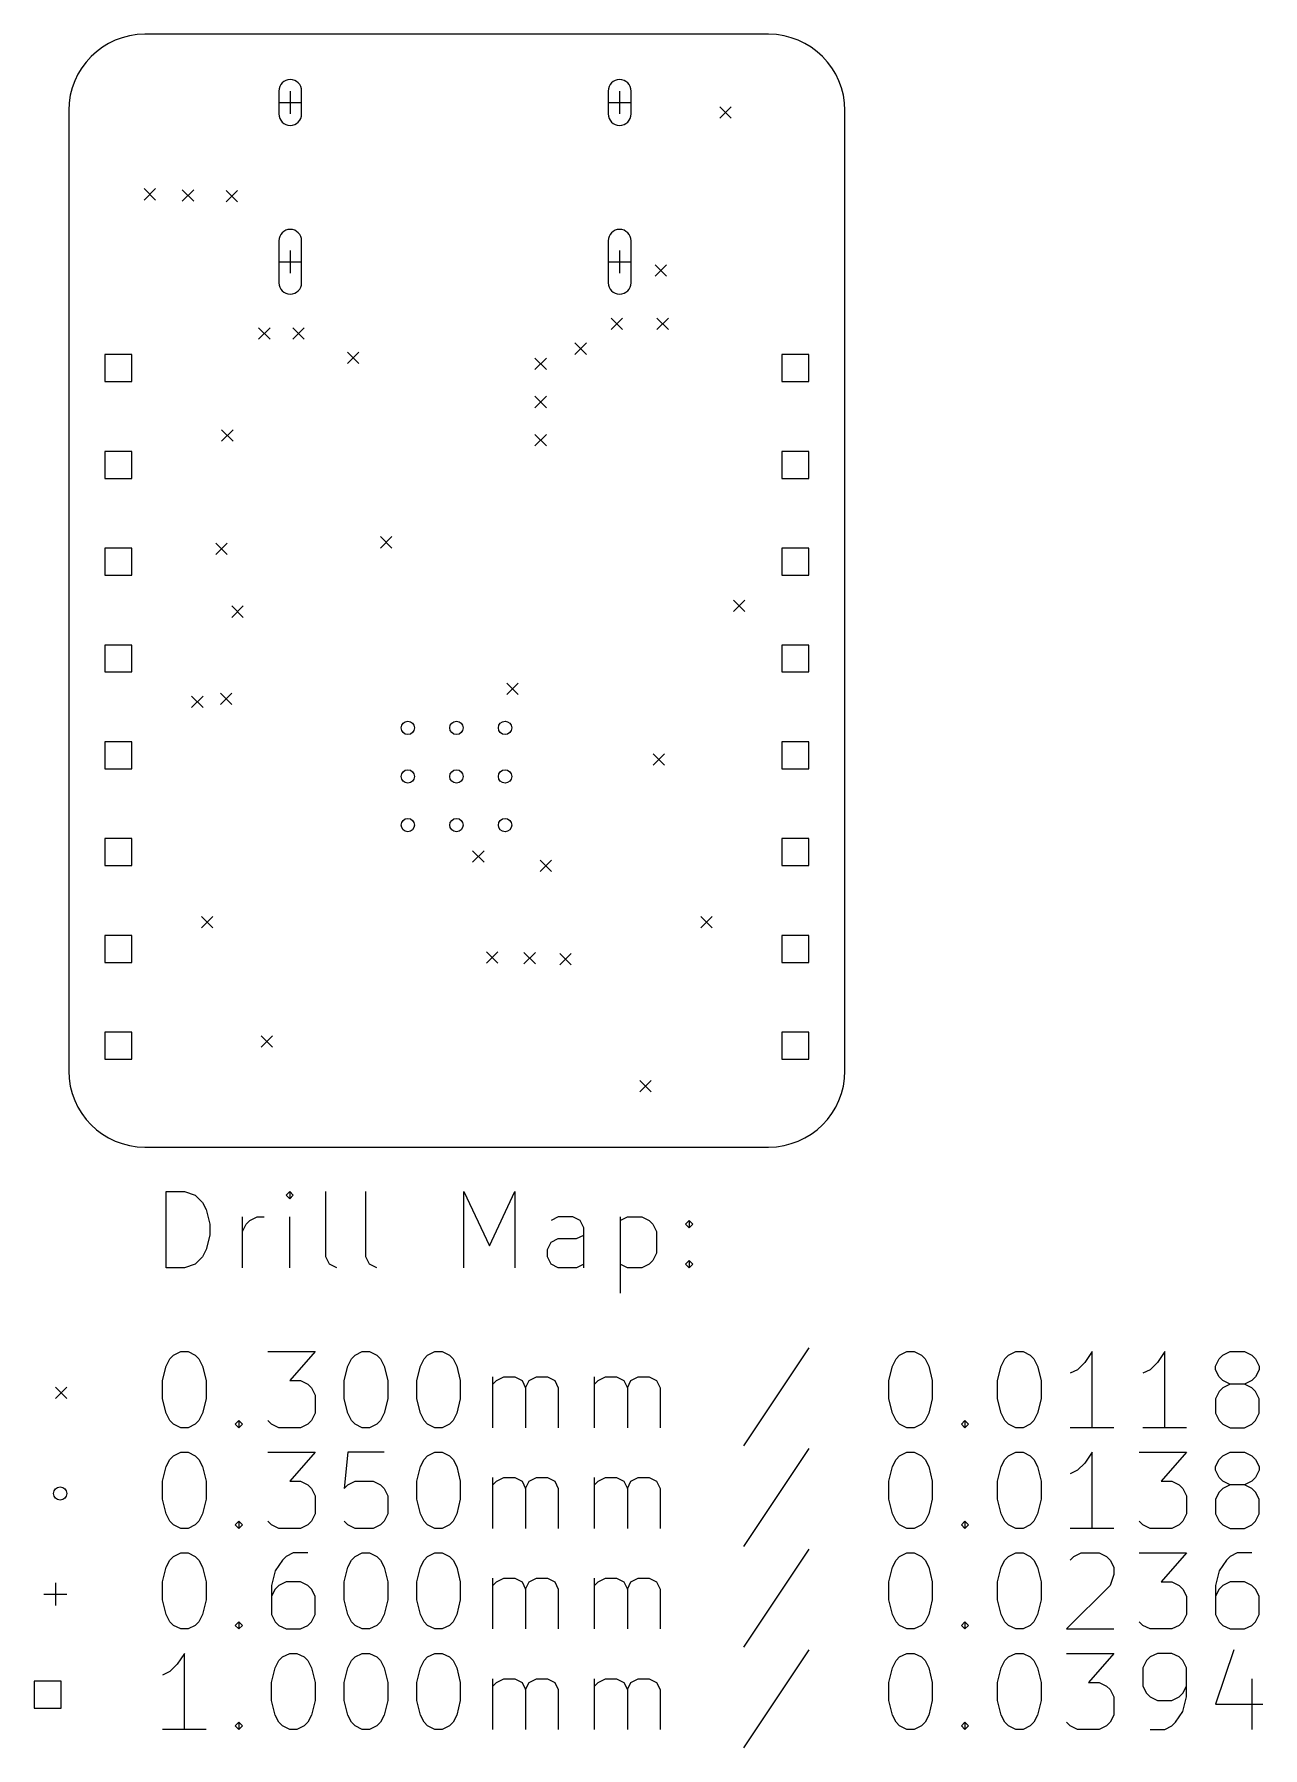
# Model space of a CAD drawing. Extents: x 90 to 155.3, y -99.8 to -54.6.
# Drawn here: x 89.97 to 122.19, y -99.53 to -54.57 of the extents above; entities that cross this region are included whole.
import ezdxf

# ---------------------------------------------------------------- set-up
doc = ezdxf.new("R2010")
doc.units = 0
doc.layers.add('BLACK', color=7, linetype='CONTINUOUS')

msp = doc.modelspace()

# ---------------------------------------------------------------- linework, layer by layer
at = {"layer": 'BLACK', "linetype": 'CONTINUOUS'}
for p, q in [((109.23, -54.5675), (92.87, -54.5675)), ((96.38, -56.0575), (96.38, -56.6575)), ((96.68, -56.0575), (96.68, -56.6575)), ((96.98, -56.6575), (96.98, -56.0575)), ((105.02, -56.0575), (105.02, -56.6575)), ((105.32, -56.0575), (105.32, -56.6575)), ((105.62, -56.6575), (105.62, -56.0575)), ((90.87, -56.5675), (90.87, -81.7675)), ((96.38, -56.3575), (96.98, -56.3575)), ((105.02, -56.3575), (105.62, -56.3575)), ((107.95, -56.4675), (108.25, -56.7675)), ((108.25, -56.4675), (107.95, -56.7675)), ((111.23, -81.7675), (111.23, -56.5675)), ((92.85, -58.6175), (93.15, -58.9175)), ((93.15, -58.6175), (92.85, -58.9175)), ((93.85, -58.65), (94.15, -58.95)), ((94.15, -58.65), (93.85, -58.95)), ((95, -58.6675), (95.3, -58.9675)), ((95.3, -58.6675), (95, -58.9675)), ((96.38, -59.9875), (96.38, -61.0875)), ((96.68, -60.2375), (96.68, -60.8375)), ((96.98, -61.0875), (96.98, -59.9875)), ((105.02, -59.9875), (105.02, -61.0875)), ((105.32, -60.2375), (105.32, -60.8375)), ((105.62, -61.0875), (105.62, -59.9875)), ((96.38, -60.5375), (96.98, -60.5375)), ((105.02, -60.5375), (105.62, -60.5375)), ((106.25, -60.6175), (106.55, -60.9175)), ((106.55, -60.6175), (106.25, -60.9175)), ((105.1, -62.0175), (105.4, -62.3175)), ((105.4, -62.0175), (105.1, -62.3175)), ((106.3, -62.0175), (106.6, -62.3175)), ((106.6, -62.0175), (106.3, -62.3175)), ((95.85, -62.2675), (96.15, -62.5675)), ((96.15, -62.2675), (95.85, -62.5675)), ((96.75, -62.2675), (97.05, -62.5675)), ((97.05, -62.2675), (96.75, -62.5675)), ((98.18, -62.9075), (98.48, -63.2075)), ((98.48, -62.9075), (98.18, -63.2075)), ((104.15, -62.6675), (104.45, -62.9675)), ((104.45, -62.6675), (104.15, -62.9675)), ((92.5236, -62.9739), (91.8164, -62.9739)), ((91.8164, -62.9739), (91.8164, -63.6811)), ((92.5236, -63.6811), (92.5236, -62.9739)), ((103.1, -63.0675), (103.4, -63.3675)), ((103.4, -63.0675), (103.1, -63.3675)), ((110.284, -62.9739), (109.576, -62.9739)), ((109.576, -62.9739), (109.576, -63.6811)), ((110.284, -63.6811), (110.284, -62.9739)), ((91.8164, -63.6811), (92.5236, -63.6811)), ((109.576, -63.6811), (110.284, -63.6811)), ((103.1, -64.0675), (103.4, -64.3675)), ((103.4, -64.0675), (103.1, -64.3675)), ((94.8817, -64.9481), (95.1817, -65.2481)), ((95.1817, -64.9481), (94.8817, -65.2481)), ((103.1, -65.0675), (103.4, -65.3675)), ((103.4, -65.0675), (103.1, -65.3675)), ((92.5236, -65.5139), (91.8164, -65.5139)), ((91.8164, -65.5139), (91.8164, -66.2211)), ((92.5236, -66.2211), (92.5236, -65.5139)), ((110.284, -65.5139), (109.576, -65.5139)), ((109.576, -65.5139), (109.576, -66.2211)), ((110.284, -66.2211), (110.284, -65.5139)), ((91.8164, -66.2211), (92.5236, -66.2211)), ((109.576, -66.2211), (110.284, -66.2211)), ((99.0472, -67.7484), (99.3472, -68.0484)), ((99.3472, -67.7484), (99.0472, -68.0484)), ((92.5236, -68.0539), (91.8164, -68.0539)), ((91.8164, -68.0539), (91.8164, -68.7611)), ((92.5236, -68.7611), (92.5236, -68.0539)), ((94.7272, -67.9175), (95.0272, -68.2175)), ((95.0272, -67.9175), (94.7272, -68.2175)), ((110.284, -68.0539), (109.576, -68.0539)), ((109.576, -68.0539), (109.576, -68.7611)), ((110.284, -68.7611), (110.284, -68.0539)), ((91.8164, -68.7611), (92.5236, -68.7611)), ((109.576, -68.7611), (110.284, -68.7611)), ((95.15, -69.5675), (95.45, -69.8675)), ((95.45, -69.5675), (95.15, -69.8675)), ((108.304, -69.4175), (108.605, -69.7175)), ((108.605, -69.4175), (108.304, -69.7175)), ((92.5236, -70.5939), (91.8164, -70.5939)), ((91.8164, -70.5939), (91.8164, -71.3011)), ((92.5236, -71.3011), (92.5236, -70.5939)), ((110.284, -70.5939), (109.576, -70.5939)), ((109.576, -70.5939), (109.576, -71.3011)), ((110.284, -71.3011), (110.284, -70.5939)), ((91.8164, -71.3011), (92.5236, -71.3011)), ((109.576, -71.3011), (110.284, -71.3011)), ((94.0943, -71.9332), (94.3943, -72.2332)), ((94.3943, -71.9332), (94.0943, -72.2332)), ((94.85, -71.857), (95.15, -72.157)), ((95.15, -71.857), (94.85, -72.157)), ((102.36, -71.5925), (102.66, -71.8925)), ((102.66, -71.5925), (102.36, -71.8925)), ((92.5236, -73.1339), (91.8164, -73.1339)), ((91.8164, -73.1339), (91.8164, -73.8411)), ((92.5236, -73.8411), (92.5236, -73.1339)), ((110.284, -73.1339), (109.576, -73.1339)), ((109.576, -73.1339), (109.576, -73.8411)), ((110.284, -73.8411), (110.284, -73.1339)), ((106.2, -73.447), (106.5, -73.747)), ((106.5, -73.447), (106.2, -73.747)), ((91.8164, -73.8411), (92.5236, -73.8411)), ((109.576, -73.8411), (110.284, -73.8411)), ((92.5236, -75.6739), (91.8164, -75.6739)), ((91.8164, -75.6739), (91.8164, -76.3811)), ((92.5236, -76.3811), (92.5236, -75.6739)), ((110.284, -75.6739), (109.576, -75.6739)), ((109.576, -75.6739), (109.576, -76.3811)), ((110.284, -76.3811), (110.284, -75.6739)), ((91.8164, -76.3811), (92.5236, -76.3811)), ((101.465, -75.992), (101.765, -76.292)), ((101.765, -75.992), (101.465, -76.292)), ((103.235, -76.2374), (103.535, -76.5374)), ((103.535, -76.2374), (103.235, -76.5374)), ((109.576, -76.3811), (110.284, -76.3811)), ((94.35, -77.7175), (94.65, -78.0175)), ((94.65, -77.7175), (94.35, -78.0175)), ((107.45, -77.7175), (107.75, -78.0175)), ((107.75, -77.7175), (107.45, -78.0175)), ((92.5236, -78.2139), (91.8164, -78.2139)), ((91.8164, -78.2139), (91.8164, -78.9211)), ((92.5236, -78.9211), (92.5236, -78.2139)), ((110.284, -78.2139), (109.576, -78.2139)), ((109.576, -78.2139), (109.576, -78.9211)), ((110.284, -78.9211), (110.284, -78.2139)), ((101.825, -78.642), (102.125, -78.942)), ((102.125, -78.642), (101.825, -78.942)), ((102.812, -78.6635), (103.112, -78.9635)), ((103.112, -78.6635), (102.812, -78.9635)), ((91.8164, -78.9211), (92.5236, -78.9211)), ((103.75, -78.6871), (104.05, -78.9871)), ((104.05, -78.6871), (103.75, -78.9871)), ((109.576, -78.9211), (110.284, -78.9211)), ((92.5236, -80.7539), (91.8164, -80.7539)), ((91.8164, -80.7539), (91.8164, -81.4611)), ((92.5236, -81.4611), (92.5236, -80.7539)), ((95.9175, -80.85), (96.2175, -81.15)), ((96.2175, -80.85), (95.9175, -81.15)), ((110.284, -80.7539), (109.576, -80.7539)), ((109.576, -80.7539), (109.576, -81.4611)), ((110.284, -81.4611), (110.284, -80.7539)), ((91.8164, -81.4611), (92.5236, -81.4611)), ((109.576, -81.4611), (110.284, -81.4611)), ((105.85, -82.0175), (106.15, -82.3175)), ((106.15, -82.0175), (105.85, -82.3175)), ((92.87, -83.7675), (109.23, -83.7675)), ((93.4278, -86.9323), (93.4278, -84.9323)), ((93.4278, -84.9323), (93.904, -84.9323)), ((93.904, -84.9323), (94.1897, -85.0276)), ((96.6659, -84.9323), (96.5706, -85.0276)), ((96.7611, -85.0276), (96.6659, -84.9323)), ((96.6659, -84.9323), (96.6659, -85.1228)), ((97.6182, -86.6466), (97.6182, -84.9323)), ((98.6659, -86.6466), (98.6659, -84.9323)), ((101.237, -86.9323), (101.237, -84.9323)), ((101.237, -84.9323), (101.904, -86.3609)), ((101.904, -86.3609), (102.571, -84.9323)), ((102.571, -84.9323), (102.571, -86.9323)), ((94.1897, -85.0276), (94.3801, -85.2181)), ((94.3801, -85.2181), (94.4754, -85.4085)), ((94.4754, -85.4085), (94.5706, -85.7895)), ((96.5706, -85.0276), (96.6659, -85.1228)), ((96.6659, -85.1228), (96.7611, -85.0276)), ((94.5706, -85.7895), (94.5706, -86.0752)), ((95.4278, -86.9323), (95.4278, -85.599)), ((95.4278, -85.98), (95.523, -85.7895)), ((95.523, -85.7895), (95.6182, -85.6942)), ((95.6182, -85.6942), (95.8087, -85.599)), ((95.8087, -85.599), (95.9992, -85.599)), ((96.6659, -86.9323), (96.6659, -85.599)), ((103.713, -85.599), (103.523, -85.6942)), ((104.094, -85.599), (103.713, -85.599)), ((104.285, -85.6942), (104.094, -85.599)), ((104.38, -85.8847), (104.285, -85.6942)), ((105.333, -85.599), (105.333, -87.599)), ((105.333, -85.6942), (105.523, -85.599)), ((105.523, -85.599), (105.904, -85.599)), ((105.904, -85.599), (106.094, -85.6942)), ((106.094, -85.6942), (106.19, -85.7895)), ((106.19, -85.7895), (106.285, -85.98)), ((107.047, -85.7895), (107.142, -85.6942)), ((107.142, -85.8847), (107.047, -85.7895)), ((107.142, -85.6942), (107.237, -85.7895)), ((107.142, -85.6942), (107.142, -85.8847)), ((107.237, -85.7895), (107.142, -85.8847)), ((94.5706, -86.0752), (94.4754, -86.4561)), ((103.428, -86.4561), (103.523, -86.2657)), ((103.523, -86.2657), (103.713, -86.1704)), ((103.713, -86.1704), (104.19, -86.1704)), ((104.19, -86.1704), (104.38, -86.0752)), ((104.38, -86.9323), (104.38, -85.8847)), ((106.285, -85.98), (106.285, -86.5514)), ((94.3801, -86.6466), (94.1897, -86.8371)), ((94.4754, -86.4561), (94.3801, -86.6466)), ((97.7135, -86.8371), (97.6182, -86.6466)), ((98.7611, -86.8371), (98.6659, -86.6466)), ((103.428, -86.6466), (103.428, -86.4561)), ((103.523, -86.8371), (103.428, -86.6466)), ((106.19, -86.7419), (106.094, -86.8371)), ((106.285, -86.5514), (106.19, -86.7419)), ((107.047, -86.8371), (107.142, -86.7419)), ((107.142, -86.7419), (107.237, -86.8371)), ((107.142, -86.7419), (107.142, -86.9323)), ((93.904, -86.9323), (93.4278, -86.9323)), ((94.1897, -86.8371), (93.904, -86.9323)), ((97.904, -86.9323), (97.7135, -86.8371)), ((98.9516, -86.9323), (98.7611, -86.8371)), ((103.713, -86.9323), (103.523, -86.8371)), ((104.19, -86.9323), (103.713, -86.9323)), ((104.38, -86.8371), (104.19, -86.9323)), ((105.523, -86.9323), (105.333, -86.8371)), ((105.904, -86.9323), (105.523, -86.9323)), ((106.094, -86.8371), (105.904, -86.9323)), ((107.142, -86.9323), (107.047, -86.8371)), ((107.237, -86.8371), (107.142, -86.9323)), ((93.4278, -89.5133), (93.523, -89.3228)), ((93.523, -89.3228), (93.6182, -89.2276)), ((93.6182, -89.2276), (93.8087, -89.1323)), ((93.8087, -89.1323), (93.9992, -89.1323)), ((93.9992, -89.1323), (94.1897, -89.2276)), ((94.1897, -89.2276), (94.2849, -89.3228)), ((94.2849, -89.3228), (94.3801, -89.5133)), ((96.0944, -89.1323), (97.3325, -89.1323)), ((97.3325, -89.1323), (96.6659, -89.8942)), ((98.1897, -89.5133), (98.2849, -89.3228)), ((98.2849, -89.3228), (98.3801, -89.2276)), ((98.3801, -89.2276), (98.5706, -89.1323)), ((98.5706, -89.1323), (98.7611, -89.1323)), ((98.7611, -89.1323), (98.9516, -89.2276)), ((98.9516, -89.2276), (99.0468, -89.3228)), ((99.0468, -89.3228), (99.1421, -89.5133)), ((100.094, -89.5133), (100.19, -89.3228)), ((100.19, -89.3228), (100.285, -89.2276)), ((100.285, -89.2276), (100.475, -89.1323)), ((100.475, -89.1323), (100.666, -89.1323)), ((100.666, -89.1323), (100.856, -89.2276)), ((100.856, -89.2276), (100.952, -89.3228)), ((100.952, -89.3228), (101.047, -89.5133)), ((110.285, -89.0371), (108.571, -91.6085)), ((112.475, -89.5133), (112.571, -89.3228)), ((112.571, -89.3228), (112.666, -89.2276)), ((112.666, -89.2276), (112.856, -89.1323)), ((112.856, -89.1323), (113.047, -89.1323)), ((113.047, -89.1323), (113.237, -89.2276)), ((113.237, -89.2276), (113.333, -89.3228)), ((113.333, -89.3228), (113.428, -89.5133)), ((115.333, -89.5133), (115.428, -89.3228)), ((115.428, -89.3228), (115.523, -89.2276)), ((115.523, -89.2276), (115.713, -89.1323)), ((115.713, -89.1323), (115.904, -89.1323)), ((115.904, -89.1323), (116.094, -89.2276)), ((116.094, -89.2276), (116.19, -89.3228)), ((116.19, -89.3228), (116.285, -89.5133)), ((117.523, -89.4181), (117.333, -89.6085)), ((117.713, -89.1323), (117.523, -89.4181)), ((117.713, -91.1323), (117.713, -89.1323)), ((119.428, -89.4181), (119.237, -89.6085)), ((119.618, -89.1323), (119.428, -89.4181)), ((119.618, -91.1323), (119.618, -89.1323)), ((120.952, -89.5133), (121.047, -89.3228)), ((121.047, -89.3228), (121.142, -89.2276)), ((121.142, -89.2276), (121.333, -89.1323)), ((121.333, -89.1323), (121.713, -89.1323)), ((121.713, -89.1323), (121.904, -89.2276)), ((121.904, -89.2276), (121.999, -89.3228)), ((121.999, -89.3228), (122.094, -89.5133)), ((93.3325, -89.8942), (93.4278, -89.5133)), ((93.3325, -90.3704), (93.3325, -89.8942)), ((94.3801, -89.5133), (94.4754, -89.8942)), ((94.4754, -89.8942), (94.4754, -90.3704)), ((96.6659, -89.8942), (96.9516, -89.8942)), ((96.9516, -89.8942), (97.1421, -89.9895)), ((98.0944, -89.8942), (98.1897, -89.5133)), ((98.0944, -90.3704), (98.0944, -89.8942)), ((99.1421, -89.5133), (99.2373, -89.8942)), ((99.2373, -89.8942), (99.2373, -90.3704)), ((99.9992, -89.8942), (100.094, -89.5133)), ((99.9992, -90.3704), (99.9992, -89.8942)), ((101.047, -89.5133), (101.142, -89.8942)), ((101.142, -89.8942), (101.142, -90.3704)), ((101.999, -91.1323), (101.999, -89.799)), ((101.999, -89.9895), (102.094, -89.8942)), ((102.094, -89.8942), (102.285, -89.799)), ((102.285, -89.799), (102.571, -89.799)), ((102.571, -89.799), (102.761, -89.8942)), ((102.761, -89.8942), (102.856, -90.0847)), ((102.856, -90.0847), (102.952, -89.8942)), ((102.952, -89.8942), (103.142, -89.799)), ((103.142, -89.799), (103.428, -89.799)), ((103.428, -89.799), (103.618, -89.8942)), ((103.618, -89.8942), (103.713, -90.0847)), ((104.666, -91.1323), (104.666, -89.799)), ((104.666, -89.9895), (104.761, -89.8942)), ((104.761, -89.8942), (104.952, -89.799)), ((104.952, -89.799), (105.237, -89.799)), ((105.237, -89.799), (105.428, -89.8942)), ((105.428, -89.8942), (105.523, -90.0847)), ((105.523, -90.0847), (105.618, -89.8942)), ((105.618, -89.8942), (105.809, -89.799)), ((105.809, -89.799), (106.094, -89.799)), ((106.094, -89.799), (106.285, -89.8942)), ((106.285, -89.8942), (106.38, -90.0847)), ((112.38, -89.8942), (112.475, -89.5133)), ((112.38, -90.3704), (112.38, -89.8942)), ((113.428, -89.5133), (113.523, -89.8942)), ((113.523, -89.8942), (113.523, -90.3704)), ((115.237, -89.8942), (115.333, -89.5133)), ((115.237, -90.3704), (115.237, -89.8942)), ((116.285, -89.5133), (116.38, -89.8942)), ((116.38, -89.8942), (116.38, -90.3704)), ((117.333, -89.6085), (117.142, -89.7038)), ((119.237, -89.6085), (119.047, -89.7038)), ((120.952, -89.6085), (120.952, -89.5133)), ((121.047, -89.799), (120.952, -89.6085)), ((121.142, -89.8942), (121.047, -89.799)), ((121.333, -89.9895), (121.142, -89.8942)), ((121.904, -89.8942), (121.713, -89.9895)), ((121.999, -89.799), (121.904, -89.8942)), ((122.094, -89.6085), (121.999, -89.799)), ((122.094, -89.5133), (122.094, -89.6085)), ((90.52, -90.0675), (90.82, -90.3675)), ((90.82, -90.0675), (90.52, -90.3675)), ((93.4278, -90.7514), (93.3325, -90.3704)), ((94.4754, -90.3704), (94.3801, -90.7514)), ((97.1421, -89.9895), (97.2373, -90.0847)), ((97.2373, -90.0847), (97.3325, -90.2752)), ((97.3325, -90.2752), (97.3325, -90.7514)), ((98.1897, -90.7514), (98.0944, -90.3704)), ((99.2373, -90.3704), (99.1421, -90.7514)), ((100.094, -90.7514), (99.9992, -90.3704)), ((101.142, -90.3704), (101.047, -90.7514)), ((102.856, -90.0847), (102.856, -91.1323)), ((103.713, -90.0847), (103.713, -91.1323)), ((105.523, -90.0847), (105.523, -91.1323)), ((106.38, -90.0847), (106.38, -91.1323)), ((112.475, -90.7514), (112.38, -90.3704)), ((113.523, -90.3704), (113.428, -90.7514)), ((115.333, -90.7514), (115.237, -90.3704)), ((116.38, -90.3704), (116.285, -90.7514)), ((121.047, -90.18), (120.952, -90.3704)), ((120.952, -90.3704), (120.952, -90.7514)), ((121.142, -90.0847), (121.047, -90.18)), ((121.333, -89.9895), (121.142, -90.0847)), ((121.713, -89.9895), (121.333, -89.9895)), ((121.904, -90.0847), (121.713, -89.9895)), ((121.999, -90.18), (121.904, -90.0847)), ((122.094, -90.3704), (121.999, -90.18)), ((122.094, -90.7514), (122.094, -90.3704)), ((93.523, -90.9419), (93.4278, -90.7514)), ((94.3801, -90.7514), (94.2849, -90.9419)), ((97.3325, -90.7514), (97.2373, -90.9419)), ((98.2849, -90.9419), (98.1897, -90.7514)), ((99.1421, -90.7514), (99.0468, -90.9419)), ((100.19, -90.9419), (100.094, -90.7514)), ((101.047, -90.7514), (100.952, -90.9419)), ((112.571, -90.9419), (112.475, -90.7514)), ((113.428, -90.7514), (113.333, -90.9419)), ((115.428, -90.9419), (115.333, -90.7514)), ((116.285, -90.7514), (116.19, -90.9419)), ((120.952, -90.7514), (121.047, -90.9419)), ((121.999, -90.9419), (122.094, -90.7514)), ((93.6182, -91.0371), (93.523, -90.9419)), ((93.8087, -91.1323), (93.6182, -91.0371)), ((93.9992, -91.1323), (93.8087, -91.1323)), ((94.1897, -91.0371), (93.9992, -91.1323)), ((94.2849, -90.9419), (94.1897, -91.0371)), ((95.2373, -91.0371), (95.3325, -90.9419)), ((95.3325, -91.1323), (95.2373, -91.0371)), ((95.3325, -90.9419), (95.4278, -91.0371)), ((95.3325, -90.9419), (95.3325, -91.1323)), ((95.4278, -91.0371), (95.3325, -91.1323)), ((96.1897, -91.0371), (96.0944, -90.9419)), ((96.3801, -91.1323), (96.1897, -91.0371)), ((96.9516, -91.1323), (96.3801, -91.1323)), ((97.1421, -91.0371), (96.9516, -91.1323)), ((97.2373, -90.9419), (97.1421, -91.0371)), ((98.3801, -91.0371), (98.2849, -90.9419)), ((98.5706, -91.1323), (98.3801, -91.0371)), ((98.7611, -91.1323), (98.5706, -91.1323)), ((98.9516, -91.0371), (98.7611, -91.1323)), ((99.0468, -90.9419), (98.9516, -91.0371)), ((100.285, -91.0371), (100.19, -90.9419)), ((100.475, -91.1323), (100.285, -91.0371)), ((100.666, -91.1323), (100.475, -91.1323)), ((100.856, -91.0371), (100.666, -91.1323)), ((100.952, -90.9419), (100.856, -91.0371)), ((112.666, -91.0371), (112.571, -90.9419)), ((112.856, -91.1323), (112.666, -91.0371)), ((113.047, -91.1323), (112.856, -91.1323)), ((113.237, -91.0371), (113.047, -91.1323)), ((113.333, -90.9419), (113.237, -91.0371)), ((114.285, -91.0371), (114.38, -90.9419)), ((114.38, -91.1323), (114.285, -91.0371)), ((114.38, -90.9419), (114.475, -91.0371)), ((114.38, -90.9419), (114.38, -91.1323)), ((114.475, -91.0371), (114.38, -91.1323)), ((115.523, -91.0371), (115.428, -90.9419)), ((115.713, -91.1323), (115.523, -91.0371)), ((115.904, -91.1323), (115.713, -91.1323)), ((116.094, -91.0371), (115.904, -91.1323)), ((116.19, -90.9419), (116.094, -91.0371)), ((118.285, -91.1323), (117.142, -91.1323)), ((120.19, -91.1323), (119.047, -91.1323)), ((121.047, -90.9419), (121.142, -91.0371)), ((121.142, -91.0371), (121.333, -91.1323)), ((121.333, -91.1323), (121.713, -91.1323)), ((121.713, -91.1323), (121.904, -91.0371)), ((121.904, -91.0371), (121.999, -90.9419)), ((110.285, -91.6771), (108.571, -94.2485)), ((93.3325, -92.5342), (93.4278, -92.1533)), ((93.4278, -92.1533), (93.523, -91.9628)), ((93.523, -91.9628), (93.6182, -91.8676)), ((93.6182, -91.8676), (93.8087, -91.7723)), ((93.8087, -91.7723), (93.9992, -91.7723)), ((93.9992, -91.7723), (94.1897, -91.8676)), ((94.1897, -91.8676), (94.2849, -91.9628)), ((94.2849, -91.9628), (94.3801, -92.1533)), ((94.3801, -92.1533), (94.4754, -92.5342)), ((96.0944, -91.7723), (97.3325, -91.7723)), ((97.3325, -91.7723), (96.6659, -92.5342)), ((98.1897, -91.7723), (98.0944, -92.7247)), ((99.1421, -91.7723), (98.1897, -91.7723)), ((99.9992, -92.5342), (100.094, -92.1533)), ((100.094, -92.1533), (100.19, -91.9628)), ((100.19, -91.9628), (100.285, -91.8676)), ((100.285, -91.8676), (100.475, -91.7723)), ((100.475, -91.7723), (100.666, -91.7723)), ((100.666, -91.7723), (100.856, -91.8676)), ((100.856, -91.8676), (100.952, -91.9628)), ((100.952, -91.9628), (101.047, -92.1533)), ((101.047, -92.1533), (101.142, -92.5342)), ((112.38, -92.5342), (112.475, -92.1533)), ((112.475, -92.1533), (112.571, -91.9628)), ((112.571, -91.9628), (112.666, -91.8676)), ((112.666, -91.8676), (112.856, -91.7723)), ((112.856, -91.7723), (113.047, -91.7723)), ((113.047, -91.7723), (113.237, -91.8676)), ((113.237, -91.8676), (113.333, -91.9628)), ((113.333, -91.9628), (113.428, -92.1533)), ((113.428, -92.1533), (113.523, -92.5342)), ((115.237, -92.5342), (115.333, -92.1533)), ((115.333, -92.1533), (115.428, -91.9628)), ((115.428, -91.9628), (115.523, -91.8676)), ((115.523, -91.8676), (115.713, -91.7723)), ((115.713, -91.7723), (115.904, -91.7723)), ((115.904, -91.7723), (116.094, -91.8676)), ((116.094, -91.8676), (116.19, -91.9628)), ((116.19, -91.9628), (116.285, -92.1533)), ((116.285, -92.1533), (116.38, -92.5342)), ((117.523, -92.0581), (117.333, -92.2485)), ((117.713, -91.7723), (117.523, -92.0581)), ((117.713, -93.7723), (117.713, -91.7723)), ((118.952, -91.7723), (120.19, -91.7723)), ((120.19, -91.7723), (119.523, -92.5342)), ((120.952, -92.1533), (121.047, -91.9628)), ((120.952, -92.2485), (120.952, -92.1533)), ((121.047, -91.9628), (121.142, -91.8676)), ((121.142, -91.8676), (121.333, -91.7723)), ((121.333, -91.7723), (121.713, -91.7723)), ((121.713, -91.7723), (121.904, -91.8676)), ((121.904, -91.8676), (121.999, -91.9628)), ((121.999, -91.9628), (122.094, -92.1533)), ((122.094, -92.1533), (122.094, -92.2485)), ((93.3325, -93.0104), (93.3325, -92.5342)), ((94.4754, -92.5342), (94.4754, -93.0104)), ((96.6659, -92.5342), (96.9516, -92.5342)), ((96.9516, -92.5342), (97.1421, -92.6295)), ((98.1897, -92.6295), (98.3801, -92.5342)), ((98.3801, -92.5342), (98.8563, -92.5342)), ((98.8563, -92.5342), (99.0468, -92.6295)), ((99.9992, -93.0104), (99.9992, -92.5342)), ((101.142, -92.5342), (101.142, -93.0104)), ((101.999, -93.7723), (101.999, -92.439)), ((101.999, -92.6295), (102.094, -92.5342)), ((102.094, -92.5342), (102.285, -92.439)), ((102.285, -92.439), (102.571, -92.439)), ((102.571, -92.439), (102.761, -92.5342)), ((102.761, -92.5342), (102.856, -92.7247)), ((102.856, -92.7247), (102.952, -92.5342)), ((102.952, -92.5342), (103.142, -92.439)), ((103.142, -92.439), (103.428, -92.439)), ((103.428, -92.439), (103.618, -92.5342)), ((103.618, -92.5342), (103.713, -92.7247)), ((104.666, -93.7723), (104.666, -92.439)), ((104.666, -92.6295), (104.761, -92.5342)), ((104.761, -92.5342), (104.952, -92.439)), ((104.952, -92.439), (105.237, -92.439)), ((105.237, -92.439), (105.428, -92.5342)), ((105.428, -92.5342), (105.523, -92.7247)), ((105.523, -92.7247), (105.618, -92.5342)), ((105.618, -92.5342), (105.809, -92.439)), ((105.809, -92.439), (106.094, -92.439)), ((106.094, -92.439), (106.285, -92.5342)), ((106.285, -92.5342), (106.38, -92.7247)), ((112.38, -93.0104), (112.38, -92.5342)), ((113.523, -92.5342), (113.523, -93.0104)), ((115.237, -93.0104), (115.237, -92.5342)), ((116.38, -92.5342), (116.38, -93.0104)), ((117.333, -92.2485), (117.142, -92.3438)), ((119.523, -92.5342), (119.809, -92.5342)), ((119.809, -92.5342), (119.999, -92.6295)), ((121.047, -92.439), (120.952, -92.2485)), ((121.142, -92.5342), (121.047, -92.439)), ((121.333, -92.6295), (121.142, -92.5342)), ((121.904, -92.5342), (121.713, -92.6295)), ((121.999, -92.439), (121.904, -92.5342)), ((122.094, -92.2485), (121.999, -92.439)), ((93.4278, -93.3914), (93.3325, -93.0104)), ((94.4754, -93.0104), (94.3801, -93.3914)), ((97.1421, -92.6295), (97.2373, -92.7247)), ((97.2373, -92.7247), (97.3325, -92.9152)), ((97.3325, -92.9152), (97.3325, -93.3914)), ((98.0944, -92.7247), (98.1897, -92.6295)), ((99.0468, -92.6295), (99.1421, -92.7247)), ((99.1421, -92.7247), (99.2373, -92.9152)), ((99.2373, -92.9152), (99.2373, -93.3914)), ((100.094, -93.3914), (99.9992, -93.0104)), ((101.142, -93.0104), (101.047, -93.3914)), ((102.856, -92.7247), (102.856, -93.7723)), ((103.713, -92.7247), (103.713, -93.7723)), ((105.523, -92.7247), (105.523, -93.7723)), ((106.38, -92.7247), (106.38, -93.7723)), ((112.475, -93.3914), (112.38, -93.0104)), ((113.523, -93.0104), (113.428, -93.3914)), ((115.333, -93.3914), (115.237, -93.0104)), ((116.38, -93.0104), (116.285, -93.3914)), ((119.999, -92.6295), (120.094, -92.7247)), ((120.094, -92.7247), (120.19, -92.9152)), ((120.19, -92.9152), (120.19, -93.3914)), ((121.047, -92.82), (120.952, -93.0104)), ((120.952, -93.0104), (120.952, -93.3914)), ((121.142, -92.7247), (121.047, -92.82)), ((121.333, -92.6295), (121.142, -92.7247)), ((121.713, -92.6295), (121.333, -92.6295)), ((121.904, -92.7247), (121.713, -92.6295)), ((121.999, -92.82), (121.904, -92.7247)), ((122.094, -93.0104), (121.999, -92.82)), ((122.094, -93.3914), (122.094, -93.0104)), ((93.523, -93.5819), (93.4278, -93.3914)), ((94.3801, -93.3914), (94.2849, -93.5819)), ((97.3325, -93.3914), (97.2373, -93.5819)), ((99.2373, -93.3914), (99.1421, -93.5819)), ((100.19, -93.5819), (100.094, -93.3914)), ((101.047, -93.3914), (100.952, -93.5819)), ((112.571, -93.5819), (112.475, -93.3914)), ((113.428, -93.3914), (113.333, -93.5819)), ((115.428, -93.5819), (115.333, -93.3914)), ((116.285, -93.3914), (116.19, -93.5819)), ((120.19, -93.3914), (120.094, -93.5819)), ((120.952, -93.3914), (121.047, -93.5819)), ((121.999, -93.5819), (122.094, -93.3914)), ((93.6182, -93.6771), (93.523, -93.5819)), ((93.8087, -93.7723), (93.6182, -93.6771)), ((93.9992, -93.7723), (93.8087, -93.7723)), ((94.1897, -93.6771), (93.9992, -93.7723)), ((94.2849, -93.5819), (94.1897, -93.6771)), ((95.2373, -93.6771), (95.3325, -93.5819)), ((95.3325, -93.7723), (95.2373, -93.6771)), ((95.3325, -93.5819), (95.4278, -93.6771)), ((95.3325, -93.5819), (95.3325, -93.7723)), ((95.4278, -93.6771), (95.3325, -93.7723)), ((96.1897, -93.6771), (96.0944, -93.5819)), ((96.3801, -93.7723), (96.1897, -93.6771)), ((96.9516, -93.7723), (96.3801, -93.7723)), ((97.1421, -93.6771), (96.9516, -93.7723)), ((97.2373, -93.5819), (97.1421, -93.6771)), ((98.1897, -93.6771), (98.0944, -93.5819)), ((98.3801, -93.7723), (98.1897, -93.6771)), ((98.8563, -93.7723), (98.3801, -93.7723)), ((99.0468, -93.6771), (98.8563, -93.7723)), ((99.1421, -93.5819), (99.0468, -93.6771)), ((100.285, -93.6771), (100.19, -93.5819)), ((100.475, -93.7723), (100.285, -93.6771)), ((100.666, -93.7723), (100.475, -93.7723)), ((100.856, -93.6771), (100.666, -93.7723)), ((100.952, -93.5819), (100.856, -93.6771)), ((112.666, -93.6771), (112.571, -93.5819)), ((112.856, -93.7723), (112.666, -93.6771)), ((113.047, -93.7723), (112.856, -93.7723)), ((113.237, -93.6771), (113.047, -93.7723)), ((113.333, -93.5819), (113.237, -93.6771)), ((114.285, -93.6771), (114.38, -93.5819)), ((114.38, -93.7723), (114.285, -93.6771)), ((114.38, -93.5819), (114.475, -93.6771)), ((114.38, -93.5819), (114.38, -93.7723)), ((114.475, -93.6771), (114.38, -93.7723)), ((115.523, -93.6771), (115.428, -93.5819)), ((115.713, -93.7723), (115.523, -93.6771)), ((115.904, -93.7723), (115.713, -93.7723)), ((116.094, -93.6771), (115.904, -93.7723)), ((116.19, -93.5819), (116.094, -93.6771)), ((118.285, -93.7723), (117.142, -93.7723)), ((119.047, -93.6771), (118.952, -93.5819)), ((119.237, -93.7723), (119.047, -93.6771)), ((119.809, -93.7723), (119.237, -93.7723)), ((119.999, -93.6771), (119.809, -93.7723)), ((120.094, -93.5819), (119.999, -93.6771)), ((121.047, -93.5819), (121.142, -93.6771)), ((121.142, -93.6771), (121.333, -93.7723)), ((121.333, -93.7723), (121.713, -93.7723)), ((121.713, -93.7723), (121.904, -93.6771)), ((121.904, -93.6771), (121.999, -93.5819)), ((93.6182, -94.5076), (93.8087, -94.4123)), ((93.8087, -94.4123), (93.9992, -94.4123)), ((93.9992, -94.4123), (94.1897, -94.5076)), ((96.7611, -94.4123), (96.5706, -94.5076)), ((97.1421, -94.4123), (96.7611, -94.4123)), ((98.3801, -94.5076), (98.5706, -94.4123)), ((98.5706, -94.4123), (98.7611, -94.4123)), ((98.7611, -94.4123), (98.9516, -94.5076)), ((100.285, -94.5076), (100.475, -94.4123)), ((100.475, -94.4123), (100.666, -94.4123)), ((100.666, -94.4123), (100.856, -94.5076)), ((110.285, -94.3171), (108.571, -96.8885)), ((112.666, -94.5076), (112.856, -94.4123)), ((112.856, -94.4123), (113.047, -94.4123)), ((113.047, -94.4123), (113.237, -94.5076)), ((115.523, -94.5076), (115.713, -94.4123)), ((115.713, -94.4123), (115.904, -94.4123)), ((115.904, -94.4123), (116.094, -94.5076)), ((117.237, -94.5076), (117.428, -94.4123)), ((117.428, -94.4123), (117.904, -94.4123)), ((117.904, -94.4123), (118.094, -94.5076)), ((118.952, -94.4123), (120.19, -94.4123)), ((120.19, -94.4123), (119.523, -95.1742)), ((121.523, -94.4123), (121.333, -94.5076)), ((121.904, -94.4123), (121.523, -94.4123)), ((93.3325, -95.1742), (93.4278, -94.7933)), ((93.4278, -94.7933), (93.523, -94.6028)), ((93.523, -94.6028), (93.6182, -94.5076)), ((94.1897, -94.5076), (94.2849, -94.6028)), ((94.2849, -94.6028), (94.3801, -94.7933)), ((94.3801, -94.7933), (94.4754, -95.1742)), ((96.4754, -94.6028), (96.2849, -94.8885)), ((96.5706, -94.5076), (96.4754, -94.6028)), ((98.0944, -95.1742), (98.1897, -94.7933)), ((98.1897, -94.7933), (98.2849, -94.6028)), ((98.2849, -94.6028), (98.3801, -94.5076)), ((98.9516, -94.5076), (99.0468, -94.6028)), ((99.0468, -94.6028), (99.1421, -94.7933)), ((99.1421, -94.7933), (99.2373, -95.1742)), ((99.9992, -95.1742), (100.094, -94.7933)), ((100.094, -94.7933), (100.19, -94.6028)), ((100.19, -94.6028), (100.285, -94.5076)), ((100.856, -94.5076), (100.952, -94.6028)), ((100.952, -94.6028), (101.047, -94.7933)), ((101.047, -94.7933), (101.142, -95.1742)), ((112.38, -95.1742), (112.475, -94.7933)), ((112.475, -94.7933), (112.571, -94.6028)), ((112.571, -94.6028), (112.666, -94.5076)), ((113.237, -94.5076), (113.333, -94.6028)), ((113.333, -94.6028), (113.428, -94.7933)), ((113.428, -94.7933), (113.523, -95.1742)), ((115.237, -95.1742), (115.333, -94.7933)), ((115.333, -94.7933), (115.428, -94.6028)), ((115.428, -94.6028), (115.523, -94.5076)), ((116.094, -94.5076), (116.19, -94.6028)), ((116.19, -94.6028), (116.285, -94.7933)), ((116.285, -94.7933), (116.38, -95.1742)), ((117.142, -94.6028), (117.237, -94.5076)), ((118.094, -94.5076), (118.19, -94.6028)), ((118.19, -94.6028), (118.285, -94.7933)), ((118.285, -94.7933), (118.285, -94.9838)), ((121.237, -94.6028), (121.047, -94.8885)), ((121.333, -94.5076), (121.237, -94.6028)), ((90.52, -95.1975), (90.52, -95.7975)), ((93.3325, -95.6504), (93.3325, -95.1742)), ((94.4754, -95.1742), (94.4754, -95.6504)), ((96.2849, -94.8885), (96.1897, -95.2695)), ((96.1897, -95.2695), (96.1897, -96.0314)), ((96.3801, -95.2695), (96.2849, -95.3647)), ((96.5706, -95.1742), (96.3801, -95.2695)), ((96.9516, -95.1742), (96.5706, -95.1742)), ((97.1421, -95.2695), (96.9516, -95.1742)), ((97.2373, -95.3647), (97.1421, -95.2695)), ((98.0944, -95.6504), (98.0944, -95.1742)), ((99.2373, -95.1742), (99.2373, -95.6504)), ((99.9992, -95.6504), (99.9992, -95.1742)), ((101.142, -95.1742), (101.142, -95.6504)), ((101.999, -96.4123), (101.999, -95.079)), ((101.999, -95.2695), (102.094, -95.1742)), ((102.094, -95.1742), (102.285, -95.079)), ((102.285, -95.079), (102.571, -95.079)), ((102.571, -95.079), (102.761, -95.1742)), ((102.761, -95.1742), (102.856, -95.3647)), ((102.856, -95.3647), (102.952, -95.1742)), ((102.952, -95.1742), (103.142, -95.079)), ((103.142, -95.079), (103.428, -95.079)), ((103.428, -95.079), (103.618, -95.1742)), ((103.618, -95.1742), (103.713, -95.3647)), ((104.666, -96.4123), (104.666, -95.079)), ((104.666, -95.2695), (104.761, -95.1742)), ((104.761, -95.1742), (104.952, -95.079)), ((104.952, -95.079), (105.237, -95.079)), ((105.237, -95.079), (105.428, -95.1742)), ((105.428, -95.1742), (105.523, -95.3647)), ((105.523, -95.3647), (105.618, -95.1742)), ((105.618, -95.1742), (105.809, -95.079)), ((105.809, -95.079), (106.094, -95.079)), ((106.094, -95.079), (106.285, -95.1742)), ((106.285, -95.1742), (106.38, -95.3647)), ((112.38, -95.6504), (112.38, -95.1742)), ((113.523, -95.1742), (113.523, -95.6504)), ((115.237, -95.6504), (115.237, -95.1742)), ((116.38, -95.1742), (116.38, -95.6504)), ((118.19, -95.2695), (117.047, -96.4123)), ((118.285, -94.9838), (118.19, -95.2695)), ((119.523, -95.1742), (119.809, -95.1742)), ((119.809, -95.1742), (119.999, -95.2695)), ((119.999, -95.2695), (120.094, -95.3647)), ((121.047, -94.8885), (120.952, -95.2695)), ((120.952, -95.2695), (120.952, -96.0314)), ((121.142, -95.2695), (121.047, -95.3647)), ((121.333, -95.1742), (121.142, -95.2695)), ((121.713, -95.1742), (121.333, -95.1742)), ((121.904, -95.2695), (121.713, -95.1742)), ((121.999, -95.3647), (121.904, -95.2695)), ((90.22, -95.4975), (90.82, -95.4975)), ((93.4278, -96.0314), (93.3325, -95.6504)), ((94.4754, -95.6504), (94.3801, -96.0314)), ((96.2849, -95.3647), (96.1897, -95.5552)), ((97.3325, -95.5552), (97.2373, -95.3647)), ((97.3325, -96.0314), (97.3325, -95.5552)), ((98.1897, -96.0314), (98.0944, -95.6504)), ((99.2373, -95.6504), (99.1421, -96.0314)), ((100.094, -96.0314), (99.9992, -95.6504)), ((101.142, -95.6504), (101.047, -96.0314)), ((102.856, -95.3647), (102.856, -96.4123)), ((103.713, -95.3647), (103.713, -96.4123)), ((105.523, -95.3647), (105.523, -96.4123)), ((106.38, -95.3647), (106.38, -96.4123)), ((112.475, -96.0314), (112.38, -95.6504)), ((113.523, -95.6504), (113.428, -96.0314)), ((115.333, -96.0314), (115.237, -95.6504)), ((116.38, -95.6504), (116.285, -96.0314)), ((120.094, -95.3647), (120.19, -95.5552)), ((120.19, -95.5552), (120.19, -96.0314)), ((121.047, -95.3647), (120.952, -95.5552)), ((122.094, -95.5552), (121.999, -95.3647)), ((122.094, -96.0314), (122.094, -95.5552)), ((93.523, -96.2219), (93.4278, -96.0314)), ((94.3801, -96.0314), (94.2849, -96.2219)), ((96.1897, -96.0314), (96.2849, -96.2219)), ((97.2373, -96.2219), (97.3325, -96.0314)), ((98.2849, -96.2219), (98.1897, -96.0314)), ((99.1421, -96.0314), (99.0468, -96.2219)), ((100.19, -96.2219), (100.094, -96.0314)), ((101.047, -96.0314), (100.952, -96.2219)), ((112.571, -96.2219), (112.475, -96.0314)), ((113.428, -96.0314), (113.333, -96.2219)), ((115.428, -96.2219), (115.333, -96.0314)), ((116.285, -96.0314), (116.19, -96.2219)), ((120.19, -96.0314), (120.094, -96.2219)), ((120.952, -96.0314), (121.047, -96.2219)), ((121.999, -96.2219), (122.094, -96.0314)), ((93.6182, -96.3171), (93.523, -96.2219)), ((93.8087, -96.4123), (93.6182, -96.3171)), ((93.9992, -96.4123), (93.8087, -96.4123)), ((94.1897, -96.3171), (93.9992, -96.4123)), ((94.2849, -96.2219), (94.1897, -96.3171)), ((95.2373, -96.3171), (95.3325, -96.2219)), ((95.3325, -96.4123), (95.2373, -96.3171)), ((95.3325, -96.2219), (95.4278, -96.3171)), ((95.3325, -96.2219), (95.3325, -96.4123)), ((95.4278, -96.3171), (95.3325, -96.4123)), ((96.2849, -96.2219), (96.3801, -96.3171)), ((96.3801, -96.3171), (96.5706, -96.4123)), ((96.5706, -96.4123), (96.9516, -96.4123)), ((96.9516, -96.4123), (97.1421, -96.3171)), ((97.1421, -96.3171), (97.2373, -96.2219)), ((98.3801, -96.3171), (98.2849, -96.2219)), ((98.5706, -96.4123), (98.3801, -96.3171)), ((98.7611, -96.4123), (98.5706, -96.4123)), ((98.9516, -96.3171), (98.7611, -96.4123)), ((99.0468, -96.2219), (98.9516, -96.3171)), ((100.285, -96.3171), (100.19, -96.2219)), ((100.475, -96.4123), (100.285, -96.3171)), ((100.666, -96.4123), (100.475, -96.4123)), ((100.856, -96.3171), (100.666, -96.4123)), ((100.952, -96.2219), (100.856, -96.3171)), ((112.666, -96.3171), (112.571, -96.2219)), ((112.856, -96.4123), (112.666, -96.3171)), ((113.047, -96.4123), (112.856, -96.4123)), ((113.237, -96.3171), (113.047, -96.4123)), ((113.333, -96.2219), (113.237, -96.3171)), ((114.285, -96.3171), (114.38, -96.2219)), ((114.38, -96.4123), (114.285, -96.3171)), ((114.38, -96.2219), (114.475, -96.3171)), ((114.38, -96.2219), (114.38, -96.4123)), ((114.475, -96.3171), (114.38, -96.4123)), ((115.523, -96.3171), (115.428, -96.2219)), ((115.713, -96.4123), (115.523, -96.3171)), ((115.904, -96.4123), (115.713, -96.4123)), ((116.094, -96.3171), (115.904, -96.4123)), ((116.19, -96.2219), (116.094, -96.3171)), ((117.047, -96.4123), (118.285, -96.4123)), ((119.047, -96.3171), (118.952, -96.2219)), ((119.237, -96.4123), (119.047, -96.3171)), ((119.809, -96.4123), (119.237, -96.4123)), ((119.999, -96.3171), (119.809, -96.4123)), ((120.094, -96.2219), (119.999, -96.3171)), ((121.047, -96.2219), (121.142, -96.3171)), ((121.142, -96.3171), (121.333, -96.4123)), ((121.333, -96.4123), (121.713, -96.4123)), ((121.713, -96.4123), (121.904, -96.3171)), ((121.904, -96.3171), (121.999, -96.2219)), ((93.904, -97.0523), (93.7135, -97.3381)), ((93.904, -99.0523), (93.904, -97.0523)), ((96.4754, -97.1476), (96.6659, -97.0523)), ((96.6659, -97.0523), (96.8563, -97.0523)), ((96.8563, -97.0523), (97.0468, -97.1476)), ((98.3801, -97.1476), (98.5706, -97.0523)), ((98.5706, -97.0523), (98.7611, -97.0523)), ((98.7611, -97.0523), (98.9516, -97.1476)), ((100.285, -97.1476), (100.475, -97.0523)), ((100.475, -97.0523), (100.666, -97.0523)), ((100.666, -97.0523), (100.856, -97.1476)), ((110.285, -96.9571), (108.571, -99.5285)), ((112.666, -97.1476), (112.856, -97.0523)), ((112.856, -97.0523), (113.047, -97.0523)), ((113.047, -97.0523), (113.237, -97.1476)), ((115.523, -97.1476), (115.713, -97.0523)), ((115.713, -97.0523), (115.904, -97.0523)), ((115.904, -97.0523), (116.094, -97.1476)), ((117.047, -97.0523), (118.285, -97.0523)), ((118.285, -97.0523), (117.618, -97.8142)), ((119.428, -97.0523), (119.237, -97.1476)), ((119.809, -97.0523), (119.428, -97.0523)), ((119.999, -97.1476), (119.809, -97.0523)), ((121.428, -96.9571), (120.952, -98.3857)), ((93.523, -97.5285), (93.3325, -97.6238)), ((93.7135, -97.3381), (93.523, -97.5285)), ((96.1897, -97.8142), (96.2849, -97.4333)), ((96.2849, -97.4333), (96.3801, -97.2428)), ((96.3801, -97.2428), (96.4754, -97.1476)), ((97.0468, -97.1476), (97.1421, -97.2428)), ((97.1421, -97.2428), (97.2373, -97.4333)), ((97.2373, -97.4333), (97.3325, -97.8142)), ((98.0944, -97.8142), (98.1897, -97.4333)), ((98.1897, -97.4333), (98.2849, -97.2428)), ((98.2849, -97.2428), (98.3801, -97.1476)), ((98.9516, -97.1476), (99.0468, -97.2428)), ((99.0468, -97.2428), (99.1421, -97.4333)), ((99.1421, -97.4333), (99.2373, -97.8142)), ((99.9992, -97.8142), (100.094, -97.4333)), ((100.094, -97.4333), (100.19, -97.2428)), ((100.19, -97.2428), (100.285, -97.1476)), ((100.856, -97.1476), (100.952, -97.2428)), ((100.952, -97.2428), (101.047, -97.4333)), ((101.047, -97.4333), (101.142, -97.8142)), ((112.38, -97.8142), (112.475, -97.4333)), ((112.475, -97.4333), (112.571, -97.2428)), ((112.571, -97.2428), (112.666, -97.1476)), ((113.237, -97.1476), (113.333, -97.2428)), ((113.333, -97.2428), (113.428, -97.4333)), ((113.428, -97.4333), (113.523, -97.8142)), ((115.237, -97.8142), (115.333, -97.4333)), ((115.333, -97.4333), (115.428, -97.2428)), ((115.428, -97.2428), (115.523, -97.1476)), ((116.094, -97.1476), (116.19, -97.2428)), ((116.19, -97.2428), (116.285, -97.4333)), ((116.285, -97.4333), (116.38, -97.8142)), ((119.142, -97.2428), (119.047, -97.4333)), ((119.047, -97.4333), (119.047, -97.9095)), ((119.237, -97.1476), (119.142, -97.2428)), ((120.094, -97.2428), (119.999, -97.1476)), ((120.19, -97.4333), (120.094, -97.2428)), ((120.19, -98.1952), (120.19, -97.4333)), ((90.6736, -97.7839), (89.9664, -97.7839)), ((89.9664, -97.7839), (89.9664, -98.4911)), ((90.6736, -98.4911), (90.6736, -97.7839)), ((96.1897, -98.2904), (96.1897, -97.8142)), ((97.3325, -97.8142), (97.3325, -98.2904)), ((98.0944, -98.2904), (98.0944, -97.8142)), ((99.2373, -97.8142), (99.2373, -98.2904)), ((99.9992, -98.2904), (99.9992, -97.8142)), ((101.142, -97.8142), (101.142, -98.2904)), ((101.999, -99.0523), (101.999, -97.719)), ((101.999, -97.9095), (102.094, -97.8142)), ((102.094, -97.8142), (102.285, -97.719)), ((102.285, -97.719), (102.571, -97.719)), ((102.571, -97.719), (102.761, -97.8142)), ((102.761, -97.8142), (102.856, -98.0047)), ((102.856, -98.0047), (102.952, -97.8142)), ((102.856, -98.0047), (102.856, -99.0523)), ((102.952, -97.8142), (103.142, -97.719)), ((103.142, -97.719), (103.428, -97.719)), ((103.428, -97.719), (103.618, -97.8142)), ((103.618, -97.8142), (103.713, -98.0047)), ((103.713, -98.0047), (103.713, -99.0523)), ((104.666, -99.0523), (104.666, -97.719)), ((104.666, -97.9095), (104.761, -97.8142)), ((104.761, -97.8142), (104.952, -97.719)), ((104.952, -97.719), (105.237, -97.719)), ((105.237, -97.719), (105.428, -97.8142)), ((105.428, -97.8142), (105.523, -98.0047)), ((105.523, -98.0047), (105.618, -97.8142)), ((105.523, -98.0047), (105.523, -99.0523)), ((105.618, -97.8142), (105.809, -97.719)), ((105.809, -97.719), (106.094, -97.719)), ((106.094, -97.719), (106.285, -97.8142)), ((106.285, -97.8142), (106.38, -98.0047)), ((106.38, -98.0047), (106.38, -99.0523)), ((112.38, -98.2904), (112.38, -97.8142)), ((113.523, -97.8142), (113.523, -98.2904)), ((115.237, -98.2904), (115.237, -97.8142)), ((116.38, -97.8142), (116.38, -98.2904)), ((117.618, -97.8142), (117.904, -97.8142)), ((117.904, -97.8142), (118.094, -97.9095)), ((118.094, -97.9095), (118.19, -98.0047)), ((118.19, -98.0047), (118.285, -98.1952)), ((119.047, -97.9095), (119.142, -98.1)), ((120.094, -98.1), (120.19, -97.9095)), ((121.904, -97.719), (121.904, -99.0523)), ((96.2849, -98.6714), (96.1897, -98.2904)), ((97.3325, -98.2904), (97.2373, -98.6714)), ((98.1897, -98.6714), (98.0944, -98.2904)), ((99.2373, -98.2904), (99.1421, -98.6714)), ((100.094, -98.6714), (99.9992, -98.2904)), ((101.142, -98.2904), (101.047, -98.6714)), ((112.475, -98.6714), (112.38, -98.2904)), ((113.523, -98.2904), (113.428, -98.6714)), ((115.333, -98.6714), (115.237, -98.2904)), ((116.38, -98.2904), (116.285, -98.6714)), ((118.285, -98.1952), (118.285, -98.6714)), ((119.142, -98.1), (119.237, -98.1952)), ((119.237, -98.1952), (119.428, -98.2904)), ((119.428, -98.2904), (119.809, -98.2904)), ((119.809, -98.2904), (119.999, -98.1952)), ((119.999, -98.1952), (120.094, -98.1)), ((120.094, -98.5761), (120.19, -98.1952)), ((120.952, -98.3857), (122.19, -98.3857)), ((89.9664, -98.4911), (90.6736, -98.4911)), ((95.2373, -98.9571), (95.3325, -98.8619)), ((95.3325, -98.8619), (95.4278, -98.9571)), ((95.3325, -98.8619), (95.3325, -99.0523)), ((96.3801, -98.8619), (96.2849, -98.6714)), ((96.4754, -98.9571), (96.3801, -98.8619)), ((97.1421, -98.8619), (97.0468, -98.9571)), ((97.2373, -98.6714), (97.1421, -98.8619)), ((98.2849, -98.8619), (98.1897, -98.6714)), ((98.3801, -98.9571), (98.2849, -98.8619)), ((99.0468, -98.8619), (98.9516, -98.9571)), ((99.1421, -98.6714), (99.0468, -98.8619)), ((100.19, -98.8619), (100.094, -98.6714)), ((100.285, -98.9571), (100.19, -98.8619)), ((100.952, -98.8619), (100.856, -98.9571)), ((101.047, -98.6714), (100.952, -98.8619)), ((112.571, -98.8619), (112.475, -98.6714)), ((112.666, -98.9571), (112.571, -98.8619)), ((113.333, -98.8619), (113.237, -98.9571)), ((113.428, -98.6714), (113.333, -98.8619)), ((114.285, -98.9571), (114.38, -98.8619)), ((114.38, -98.8619), (114.475, -98.9571)), ((114.38, -98.8619), (114.38, -99.0523)), ((115.428, -98.8619), (115.333, -98.6714)), ((115.523, -98.9571), (115.428, -98.8619)), ((116.19, -98.8619), (116.094, -98.9571)), ((116.285, -98.6714), (116.19, -98.8619)), ((117.142, -98.9571), (117.047, -98.8619)), ((118.19, -98.8619), (118.094, -98.9571)), ((118.285, -98.6714), (118.19, -98.8619)), ((119.809, -98.9571), (119.904, -98.8619)), ((119.904, -98.8619), (120.094, -98.5761)), ((94.4754, -99.0523), (93.3325, -99.0523)), ((95.3325, -99.0523), (95.2373, -98.9571)), ((95.4278, -98.9571), (95.3325, -99.0523)), ((96.6659, -99.0523), (96.4754, -98.9571)), ((96.8563, -99.0523), (96.6659, -99.0523)), ((97.0468, -98.9571), (96.8563, -99.0523)), ((98.5706, -99.0523), (98.3801, -98.9571)), ((98.7611, -99.0523), (98.5706, -99.0523)), ((98.9516, -98.9571), (98.7611, -99.0523)), ((100.475, -99.0523), (100.285, -98.9571)), ((100.666, -99.0523), (100.475, -99.0523)), ((100.856, -98.9571), (100.666, -99.0523)), ((112.856, -99.0523), (112.666, -98.9571)), ((113.047, -99.0523), (112.856, -99.0523)), ((113.237, -98.9571), (113.047, -99.0523)), ((114.38, -99.0523), (114.285, -98.9571)), ((114.475, -98.9571), (114.38, -99.0523)), ((115.713, -99.0523), (115.523, -98.9571)), ((115.904, -99.0523), (115.713, -99.0523)), ((116.094, -98.9571), (115.904, -99.0523)), ((117.333, -99.0523), (117.142, -98.9571)), ((117.904, -99.0523), (117.333, -99.0523)), ((118.094, -98.9571), (117.904, -99.0523)), ((119.237, -99.0523), (119.618, -99.0523)), ((119.618, -99.0523), (119.809, -98.9571))]:
    msp.add_line(p, q, dxfattribs=at)
at = {"layer": 'BLACK'}
for centre in [(99.7647, -72.7675), (101.04, -72.7675), (102.315, -72.7675), (99.7647, -74.0425), (101.04, -74.0425), (102.315, -74.0425), (99.7647, -75.3175), (101.04, -75.3175), (102.315, -75.3175), (90.645, -92.8575)]:
    msp.add_circle(centre, 0.175, dxfattribs=at)
for centre, radius, start, end in [((92.87, -56.5675), 2, 90, 180), ((109.23, -56.5675), 2, 0, 90), ((96.68, -56.0575), 0.3, 360, 540), ((105.32, -56.0575), 0.3, 360, 540), ((96.68, -56.6575), 0.3, 180, 360), ((105.32, -56.6575), 0.3, 180, 360), ((96.68, -59.9875), 0.3, 360, 540), ((105.32, -59.9875), 0.3, 360, 540), ((96.68, -61.0875), 0.3, 180, 360), ((105.32, -61.0875), 0.3, 180, 360), ((92.87, -81.7675), 2, -180, -90), ((109.23, -81.7675), 2, -90, 0)]:
    msp.add_arc(centre, radius, start, end, dxfattribs=at)

doc.saveas('drawing.dxf')
